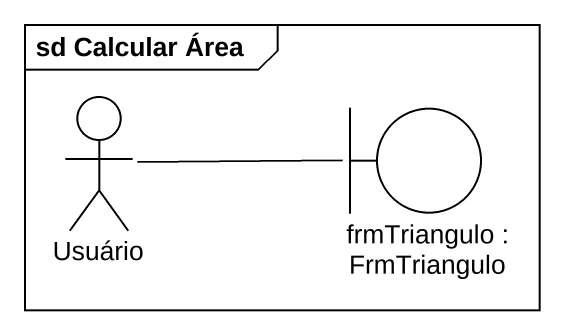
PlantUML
@startuml
mainframe sd Calcular Área
actor Usuário
boundary "frmTriangulo : FrmTriangulo" as frmTriangulo
Usuário -right- frmTriangulo
@enduml
